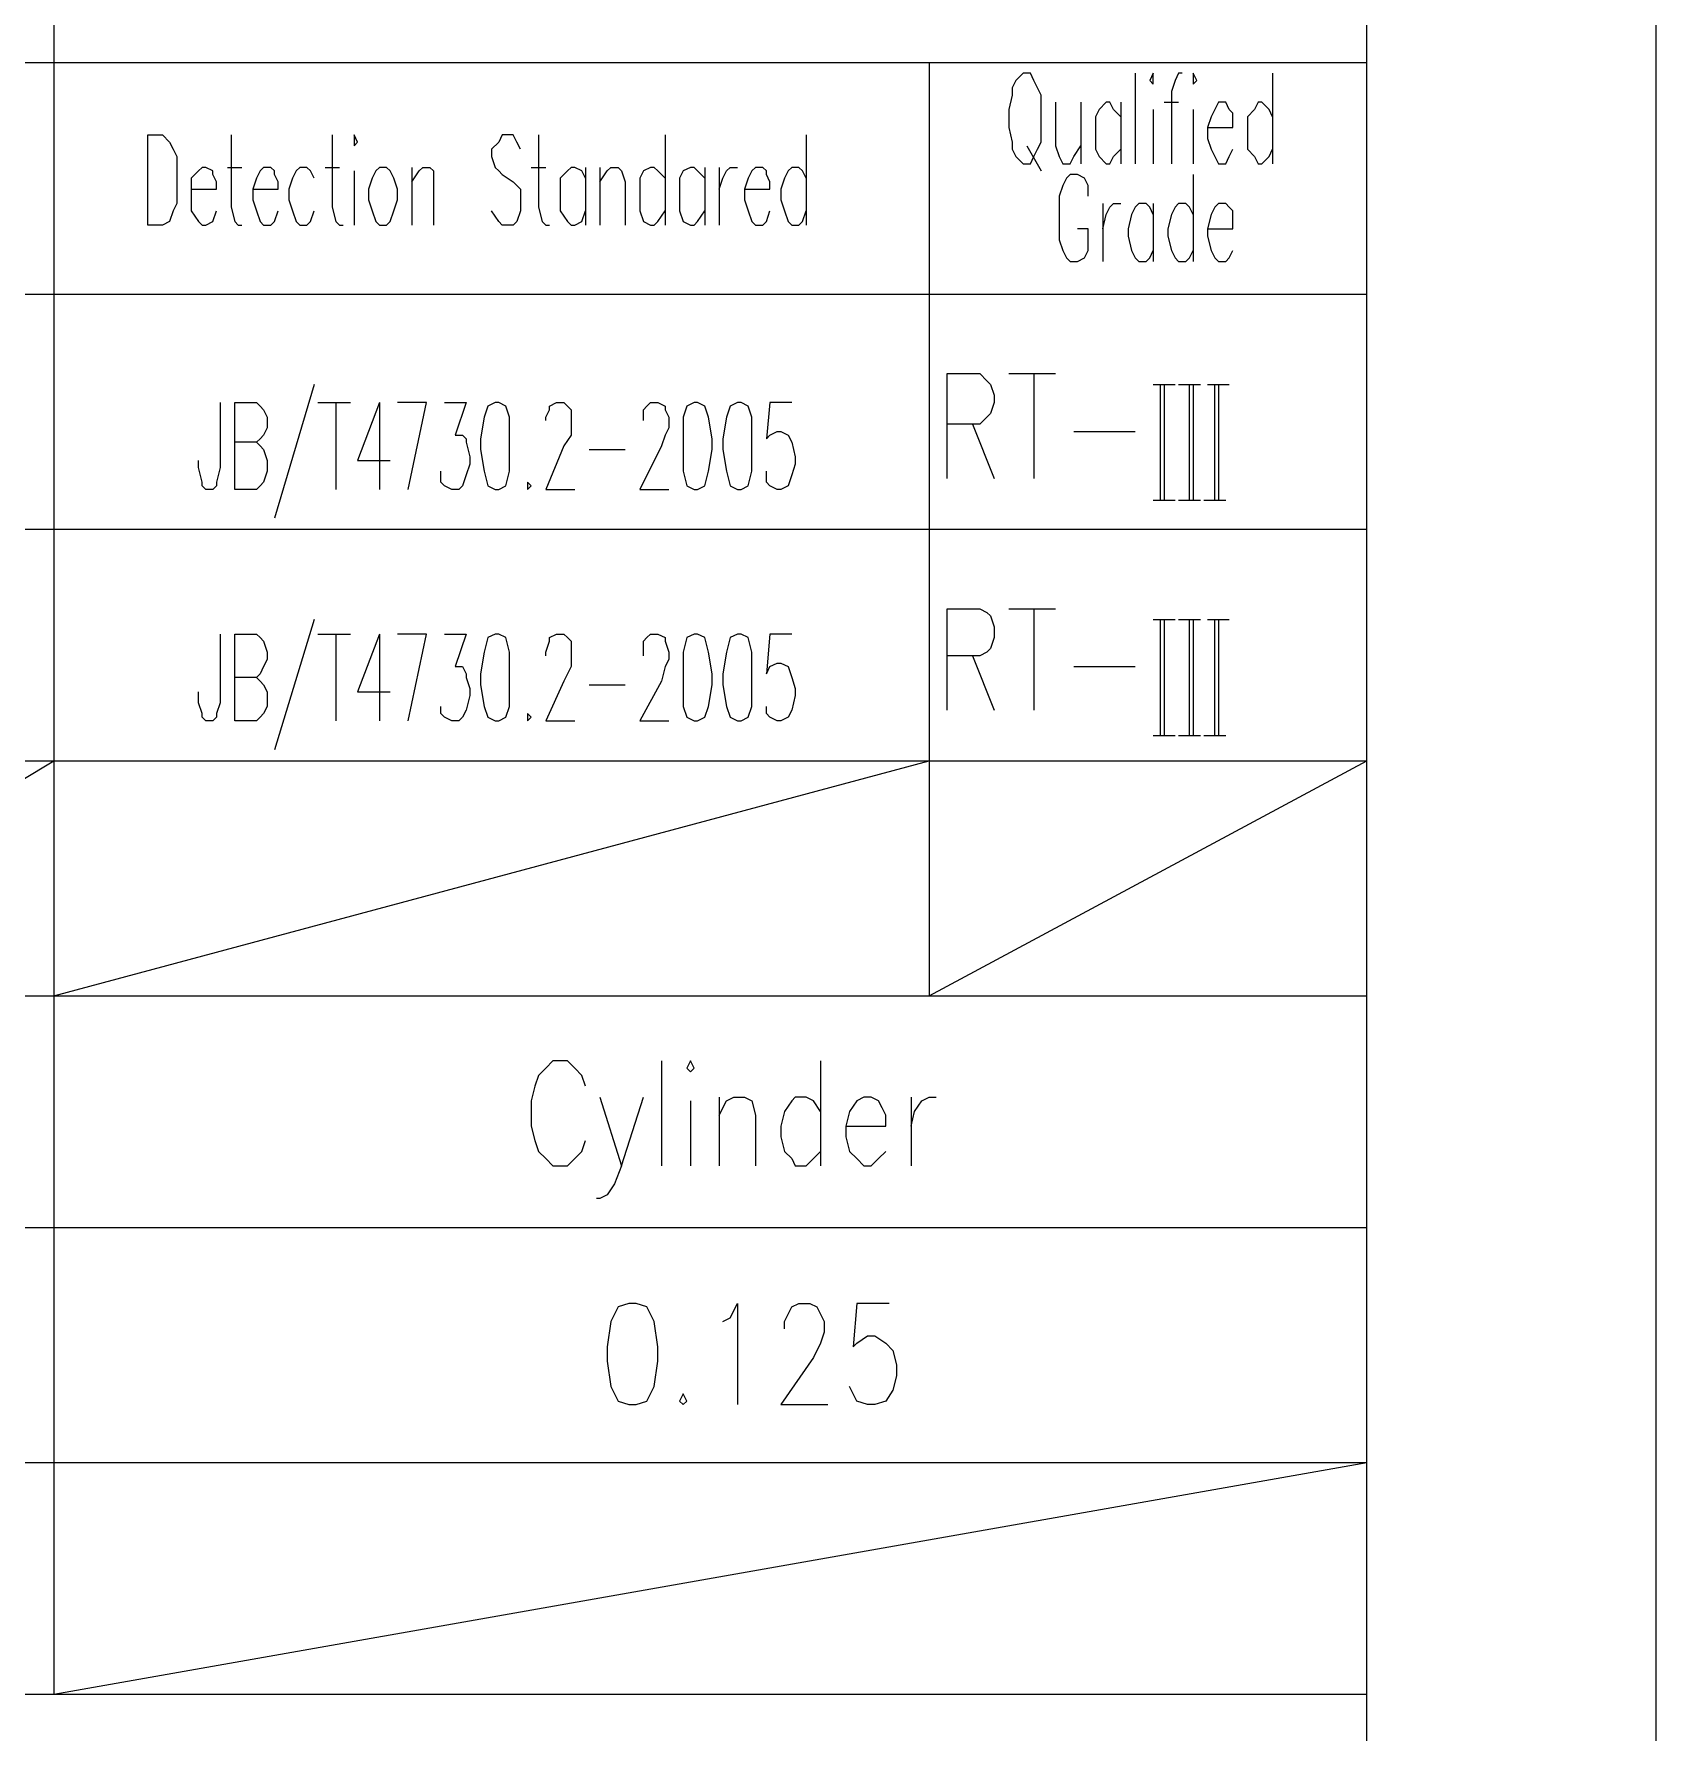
# Model space of a CAD drawing. Extents: x 0.28 to 3.47, y 0.29 to 4.81.
# Drawn here: x 3.175 to 3.474, y 3.759 to 4.0719 of the extents above; entities that cross this region are included whole.
import ezdxf

# ---------------------------------------------------------------- set-up
doc = ezdxf.new("R2010")
doc.units = 0
doc.header["$MEASUREMENT"] = 0
doc.linetypes.add('AUSGEZOGEN', pattern=[0])
doc.layers.get('0').update_dxf_attribs({"linetype": 'AUSGEZOGEN'})

msp = doc.modelspace()

# ---------------------------------------------------------------- linework, layer by layer
for points in [[(0.28, 0.28667), (3.474, 0.28667), (3.474, 0.28667), (3.474, 4.80867), (3.474, 4.80867), (0.28, 4.80867), (0.28, 4.80867), (0.28, 0.28667), (0.28, 0.28667)], [(0.414, 0.34), (3.42067, 0.34), (3.42067, 0.34), (3.42067, 4.75533), (3.42067, 4.75533), (0.414, 4.75533), (0.414, 4.75533), (0.414, 0.34), (0.414, 0.34)], [(3.42067, 3.766), (3.42067, 4.75533)], [(3.17867, 4.282), (3.17867, 3.766)], [(2.93667, 4.06667), (3.42067, 4.06667)], [(3.34, 4.06667), (3.34, 3.89467)], [(3.35733, 4.06467), (3.356, 4.06333), (3.356, 4.06333), (3.35533, 4.062), (3.35533, 4.062), (3.35533, 4.06067), (3.35533, 4.06067), (3.35467, 4.058), (3.35467, 4.058), (3.35467, 4.05467), (3.35467, 4.05467), (3.35533, 4.052), (3.35533, 4.052), (3.35533, 4.05067), (3.35533, 4.05067), (3.356, 4.04933), (3.356, 4.04933), (3.35733, 4.048), (3.35733, 4.048), (3.35867, 4.048), (3.35867, 4.048), (3.35933, 4.04933), (3.35933, 4.04933), (3.36, 4.05067), (3.36, 4.05067), (3.36067, 4.052), (3.36067, 4.052), (3.36067, 4.06067), (3.36067, 4.06067), (3.36, 4.062), (3.36, 4.062), (3.35933, 4.06333), (3.35933, 4.06333), (3.35867, 4.06467), (3.35867, 4.06467), (3.35733, 4.06467), (3.35733, 4.06467)], [(3.378, 4.06467), (3.378, 4.048)], [(3.38067, 4.06333), (3.38133, 4.06267), (3.38133, 4.06267), (3.38133, 4.06467), (3.38133, 4.06467), (3.38067, 4.06333), (3.38067, 4.06333)], [(3.38667, 4.06467), (3.386, 4.06467), (3.386, 4.06467), (3.38533, 4.06333), (3.38533, 4.06333), (3.38467, 4.06133), (3.38467, 4.06133), (3.38467, 4.048)], [(3.38867, 4.06333), (3.38867, 4.06267), (3.38867, 4.06267), (3.38933, 4.06333), (3.38933, 4.06333), (3.38867, 4.06467), (3.38867, 4.06467), (3.38867, 4.06333), (3.38867, 4.06333)], [(3.40333, 4.06467), (3.40333, 4.048)], [(3.36333, 4.05933), (3.36333, 4.05133), (3.36333, 4.05133), (3.364, 4.04933), (3.364, 4.04933), (3.36467, 4.048), (3.36467, 4.048), (3.366, 4.048), (3.366, 4.048), (3.36667, 4.04933), (3.36667, 4.04933), (3.368, 4.05133)], [(3.368, 4.05933), (3.368, 4.048)], [(3.37533, 4.05667), (3.374, 4.058), (3.374, 4.058), (3.37333, 4.05933), (3.37333, 4.05933), (3.37267, 4.05933), (3.37267, 4.05933), (3.37133, 4.058), (3.37133, 4.058), (3.37067, 4.05667), (3.37067, 4.05667), (3.37067, 4.05067), (3.37067, 4.05067), (3.37133, 4.04933), (3.37133, 4.04933), (3.37267, 4.048), (3.37267, 4.048), (3.37333, 4.048), (3.37333, 4.048), (3.374, 4.04933), (3.374, 4.04933), (3.37533, 4.05067)], [(3.37533, 4.05933), (3.37533, 4.048)], [(3.38333, 4.05933), (3.386, 4.05933)], [(3.39133, 4.05467), (3.396, 4.05467), (3.396, 4.05467), (3.396, 4.056), (3.396, 4.056), (3.396, 4.05733), (3.396, 4.05733), (3.39533, 4.058), (3.39533, 4.058), (3.39467, 4.05933), (3.39467, 4.05933), (3.39333, 4.05933), (3.39333, 4.05933), (3.39267, 4.058), (3.39267, 4.058), (3.392, 4.05667), (3.392, 4.05667), (3.39133, 4.05467), (3.39133, 4.05467), (3.39133, 4.05267), (3.39133, 4.05267), (3.392, 4.05067), (3.392, 4.05067), (3.39267, 4.04933), (3.39267, 4.04933), (3.39333, 4.048), (3.39333, 4.048), (3.39467, 4.048), (3.39467, 4.048), (3.39533, 4.04933), (3.39533, 4.04933), (3.396, 4.05067)], [(3.40333, 4.05667), (3.40267, 4.058), (3.40267, 4.058), (3.40133, 4.05933), (3.40133, 4.05933), (3.40067, 4.05933), (3.40067, 4.05933), (3.4, 4.058), (3.4, 4.058), (3.39867, 4.05667), (3.39867, 4.05667), (3.39867, 4.05067), (3.39867, 4.05067), (3.4, 4.04933), (3.4, 4.04933), (3.40067, 4.048), (3.40067, 4.048), (3.40133, 4.048), (3.40133, 4.048), (3.40267, 4.04933), (3.40267, 4.04933), (3.40333, 4.05067)], [(3.38133, 4.058), (3.38133, 4.048)], [(3.38867, 4.058), (3.38867, 4.048)], [(3.196, 4.03667), (3.196, 4.05333), (3.196, 4.05333), (3.19867, 4.05333), (3.19867, 4.05333), (3.2, 4.052), (3.2, 4.052), (3.20067, 4.05067), (3.20067, 4.05067), (3.20133, 4.04933), (3.20133, 4.04933), (3.20133, 4.04067), (3.20133, 4.04067), (3.20067, 4.03933), (3.20067, 4.03933), (3.2, 4.03733), (3.2, 4.03733), (3.19867, 4.03667), (3.19867, 4.03667), (3.196, 4.03667), (3.196, 4.03667)], [(3.21133, 4.05333), (3.21133, 4.04), (3.21133, 4.04), (3.212, 4.03733), (3.212, 4.03733), (3.21267, 4.03667), (3.21267, 4.03667), (3.21333, 4.03667)], [(3.23, 4.05333), (3.23, 4.04), (3.23, 4.04), (3.23067, 4.03733), (3.23067, 4.03733), (3.23133, 4.03667), (3.23133, 4.03667), (3.232, 4.03667)], [(3.234, 4.052), (3.234, 4.05133), (3.234, 4.05133), (3.23467, 4.052), (3.23467, 4.052), (3.234, 4.05333), (3.234, 4.05333), (3.234, 4.052), (3.234, 4.052)], [(3.26467, 4.05067), (3.264, 4.052), (3.264, 4.052), (3.26333, 4.05333), (3.26333, 4.05333), (3.26133, 4.05333), (3.26133, 4.05333), (3.26067, 4.052), (3.26067, 4.052), (3.25933, 4.05067), (3.25933, 4.05067), (3.25933, 4.04933), (3.25933, 4.04933), (3.26, 4.04733), (3.26, 4.04733), (3.26067, 4.04667), (3.26067, 4.04667), (3.26133, 4.046), (3.26133, 4.046), (3.26333, 4.04467), (3.26333, 4.04467), (3.264, 4.044), (3.264, 4.044), (3.26467, 4.04333), (3.26467, 4.04333), (3.26467, 4.03933), (3.26467, 4.03933), (3.264, 4.03733), (3.264, 4.03733), (3.26333, 4.03667), (3.26333, 4.03667), (3.26133, 4.03667), (3.26133, 4.03667), (3.26067, 4.03733), (3.26067, 4.03733), (3.25933, 4.03933)], [(3.268, 4.05333), (3.268, 4.04), (3.268, 4.04), (3.26867, 4.03733), (3.26867, 4.03733), (3.26933, 4.03667), (3.26933, 4.03667), (3.27, 4.03667)], [(3.29133, 4.05333), (3.29133, 4.03667)], [(3.31733, 4.05333), (3.31733, 4.03667)], [(3.358, 4.05133), (3.36067, 4.04667)], [(3.204, 4.04333), (3.20867, 4.04333), (3.20867, 4.04333), (3.20867, 4.04467), (3.20867, 4.04467), (3.208, 4.046), (3.208, 4.046), (3.208, 4.04667), (3.208, 4.04667), (3.20667, 4.04733), (3.20667, 4.04733), (3.206, 4.04733), (3.206, 4.04733), (3.20533, 4.04667), (3.20533, 4.04667), (3.204, 4.04533), (3.204, 4.04533), (3.204, 4.03933), (3.204, 4.03933), (3.20533, 4.03733), (3.20533, 4.03733), (3.206, 4.03667), (3.206, 4.03667), (3.20667, 4.03667), (3.20667, 4.03667), (3.208, 4.03733), (3.208, 4.03733), (3.20867, 4.03933)], [(3.21067, 4.04733), (3.21333, 4.04733)], [(3.21533, 4.04333), (3.22, 4.04333), (3.22, 4.04333), (3.22, 4.04467), (3.22, 4.04467), (3.21933, 4.046), (3.21933, 4.046), (3.21933, 4.04667), (3.21933, 4.04667), (3.21867, 4.04733), (3.21867, 4.04733), (3.21733, 4.04733), (3.21733, 4.04733), (3.21667, 4.04667), (3.21667, 4.04667), (3.216, 4.04533), (3.216, 4.04533), (3.21533, 4.04333), (3.21533, 4.04333), (3.21533, 4.04133), (3.21533, 4.04133), (3.216, 4.03933), (3.216, 4.03933), (3.21667, 4.03733), (3.21667, 4.03733), (3.21733, 4.03667), (3.21733, 4.03667), (3.21867, 4.03667), (3.21867, 4.03667), (3.21933, 4.03733), (3.21933, 4.03733), (3.22, 4.03933)], [(3.22667, 4.04533), (3.226, 4.04667), (3.226, 4.04667), (3.22533, 4.04733), (3.22533, 4.04733), (3.224, 4.04733), (3.224, 4.04733), (3.22333, 4.04667), (3.22333, 4.04667), (3.22267, 4.04533), (3.22267, 4.04533), (3.222, 4.04333), (3.222, 4.04333), (3.222, 4.04133), (3.222, 4.04133), (3.22267, 4.03933), (3.22267, 4.03933), (3.22333, 4.03733), (3.22333, 4.03733), (3.224, 4.03667), (3.224, 4.03667), (3.22533, 4.03667), (3.22533, 4.03667), (3.226, 4.03733), (3.226, 4.03733), (3.22667, 4.03933)], [(3.22867, 4.04733), (3.23133, 4.04733)], [(3.234, 4.04667), (3.234, 4.03667)], [(3.23867, 4.04733), (3.238, 4.04667), (3.238, 4.04667), (3.23733, 4.04533), (3.23733, 4.04533), (3.23667, 4.04333), (3.23667, 4.04333), (3.23667, 4.04133), (3.23667, 4.04133), (3.23733, 4.03933), (3.23733, 4.03933), (3.238, 4.03733), (3.238, 4.03733), (3.23867, 4.03667), (3.23867, 4.03667), (3.24, 4.03667), (3.24, 4.03667), (3.24067, 4.03733), (3.24067, 4.03733), (3.24133, 4.03933), (3.24133, 4.03933), (3.242, 4.04133), (3.242, 4.04133), (3.242, 4.04333), (3.242, 4.04333), (3.24133, 4.04533), (3.24133, 4.04533), (3.24067, 4.04667), (3.24067, 4.04667), (3.24, 4.04733), (3.24, 4.04733), (3.23867, 4.04733), (3.23867, 4.04733)], [(3.24467, 4.04733), (3.24467, 4.03667)], [(3.24467, 4.04467), (3.246, 4.04667), (3.246, 4.04667), (3.24667, 4.04733), (3.24667, 4.04733), (3.248, 4.04733), (3.248, 4.04733), (3.24867, 4.04667), (3.24867, 4.04667), (3.24867, 4.03667)], [(3.26667, 4.04733), (3.26933, 4.04733)], [(3.27667, 4.04533), (3.276, 4.04667), (3.276, 4.04667), (3.27467, 4.04733), (3.27467, 4.04733), (3.274, 4.04733), (3.274, 4.04733), (3.27333, 4.04667), (3.27333, 4.04667), (3.272, 4.04533), (3.272, 4.04533), (3.272, 4.03933), (3.272, 4.03933), (3.27333, 4.03733), (3.27333, 4.03733), (3.274, 4.03667), (3.274, 4.03667), (3.27467, 4.03667), (3.27467, 4.03667), (3.276, 4.03733), (3.276, 4.03733), (3.27667, 4.03933)], [(3.27667, 4.04733), (3.27667, 4.03667)], [(3.27933, 4.04733), (3.27933, 4.03667)], [(3.27933, 4.04467), (3.28067, 4.04667), (3.28067, 4.04667), (3.28133, 4.04733), (3.28133, 4.04733), (3.28267, 4.04733), (3.28267, 4.04733), (3.28333, 4.04667), (3.28333, 4.04667), (3.284, 4.04467), (3.284, 4.04467), (3.284, 4.03667)], [(3.29133, 4.04533), (3.29, 4.04667), (3.29, 4.04667), (3.28933, 4.04733), (3.28933, 4.04733), (3.28867, 4.04733), (3.28867, 4.04733), (3.28733, 4.04667), (3.28733, 4.04667), (3.28667, 4.04533), (3.28667, 4.04533), (3.28667, 4.03933), (3.28667, 4.03933), (3.28733, 4.03733), (3.28733, 4.03733), (3.28867, 4.03667), (3.28867, 4.03667), (3.28933, 4.03667), (3.28933, 4.03667), (3.29, 4.03733), (3.29, 4.03733), (3.29133, 4.03933)], [(3.29867, 4.04533), (3.29733, 4.04667), (3.29733, 4.04667), (3.29667, 4.04733), (3.29667, 4.04733), (3.296, 4.04733), (3.296, 4.04733), (3.29467, 4.04667), (3.29467, 4.04667), (3.294, 4.04533), (3.294, 4.04533), (3.294, 4.03933), (3.294, 4.03933), (3.29467, 4.03733), (3.29467, 4.03733), (3.296, 4.03667), (3.296, 4.03667), (3.29667, 4.03667), (3.29667, 4.03667), (3.29733, 4.03733), (3.29733, 4.03733), (3.29867, 4.03933)], [(3.29867, 4.04733), (3.29867, 4.03667)], [(3.30133, 4.04733), (3.30133, 4.03667)], [(3.30133, 4.04333), (3.302, 4.04533), (3.302, 4.04533), (3.30267, 4.04667), (3.30267, 4.04667), (3.30333, 4.04733), (3.30333, 4.04733), (3.30467, 4.04733)], [(3.306, 4.04333), (3.31067, 4.04333), (3.31067, 4.04333), (3.31067, 4.04467), (3.31067, 4.04467), (3.31, 4.046), (3.31, 4.046), (3.31, 4.04667), (3.31, 4.04667), (3.30933, 4.04733), (3.30933, 4.04733), (3.308, 4.04733), (3.308, 4.04733), (3.30733, 4.04667), (3.30733, 4.04667), (3.30667, 4.04533), (3.30667, 4.04533), (3.306, 4.04333), (3.306, 4.04333), (3.306, 4.04133), (3.306, 4.04133), (3.30667, 4.03933), (3.30667, 4.03933), (3.30733, 4.03733), (3.30733, 4.03733), (3.308, 4.03667), (3.308, 4.03667), (3.30933, 4.03667), (3.30933, 4.03667), (3.31, 4.03733), (3.31, 4.03733), (3.31067, 4.03933)], [(3.31733, 4.04533), (3.31667, 4.04667), (3.31667, 4.04667), (3.316, 4.04733), (3.316, 4.04733), (3.31467, 4.04733), (3.31467, 4.04733), (3.314, 4.04667), (3.314, 4.04667), (3.31333, 4.04533), (3.31333, 4.04533), (3.31267, 4.04333), (3.31267, 4.04333), (3.31267, 4.04133), (3.31267, 4.04133), (3.31333, 4.03933), (3.31333, 4.03933), (3.314, 4.03733), (3.314, 4.03733), (3.31467, 4.03667), (3.31467, 4.03667), (3.316, 4.03667), (3.316, 4.03667), (3.31667, 4.03733), (3.31667, 4.03733), (3.31733, 4.03933)], [(3.36933, 4.042), (3.36933, 4.044), (3.36933, 4.044), (3.36867, 4.04533), (3.36867, 4.04533), (3.36733, 4.046), (3.36733, 4.046), (3.366, 4.046), (3.366, 4.046), (3.36533, 4.04533), (3.36533, 4.04533), (3.36467, 4.044), (3.36467, 4.044), (3.364, 4.042), (3.364, 4.042), (3.364, 4.034), (3.364, 4.034), (3.36467, 4.032), (3.36467, 4.032), (3.36533, 4.03067), (3.36533, 4.03067), (3.366, 4.03), (3.366, 4.03), (3.36733, 4.03), (3.36733, 4.03), (3.36867, 4.03067), (3.36867, 4.03067), (3.36933, 4.032), (3.36933, 4.032), (3.36933, 4.036), (3.36933, 4.036), (3.36733, 4.036)], [(3.38867, 4.046), (3.38867, 4.03)], [(3.372, 4.04067), (3.372, 4.03)], [(3.372, 4.036), (3.37267, 4.03867), (3.37267, 4.03867), (3.37333, 4.04), (3.37333, 4.04), (3.374, 4.04067), (3.374, 4.04067), (3.37533, 4.04067)], [(3.38133, 4.03867), (3.38067, 4.04), (3.38067, 4.04), (3.38, 4.04067), (3.38, 4.04067), (3.37867, 4.04067), (3.37867, 4.04067), (3.378, 4.04), (3.378, 4.04), (3.37733, 4.03867), (3.37733, 4.03867), (3.37667, 4.036), (3.37667, 4.036), (3.37667, 4.03467), (3.37667, 4.03467), (3.37733, 4.032), (3.37733, 4.032), (3.378, 4.03067), (3.378, 4.03067), (3.37867, 4.03), (3.37867, 4.03), (3.38, 4.03), (3.38, 4.03), (3.38067, 4.03067), (3.38067, 4.03067), (3.38133, 4.032)], [(3.38133, 4.04067), (3.38133, 4.03)], [(3.38867, 4.03867), (3.388, 4.04), (3.388, 4.04), (3.38733, 4.04067), (3.38733, 4.04067), (3.386, 4.04067), (3.386, 4.04067), (3.38533, 4.04), (3.38533, 4.04), (3.38467, 4.03867), (3.38467, 4.03867), (3.384, 4.036), (3.384, 4.036), (3.384, 4.03467), (3.384, 4.03467), (3.38467, 4.032), (3.38467, 4.032), (3.38533, 4.03067), (3.38533, 4.03067), (3.386, 4.03), (3.386, 4.03), (3.38733, 4.03), (3.38733, 4.03), (3.388, 4.03067), (3.388, 4.03067), (3.38867, 4.032)], [(3.39133, 4.036), (3.396, 4.036), (3.396, 4.036), (3.396, 4.03733), (3.396, 4.03733), (3.396, 4.03933), (3.396, 4.03933), (3.39533, 4.04), (3.39533, 4.04), (3.39467, 4.04067), (3.39467, 4.04067), (3.39333, 4.04067), (3.39333, 4.04067), (3.39267, 4.04), (3.39267, 4.04), (3.392, 4.03867), (3.392, 4.03867), (3.39133, 4.036), (3.39133, 4.036), (3.39133, 4.03467), (3.39133, 4.03467), (3.392, 4.032), (3.392, 4.032), (3.39267, 4.03067), (3.39267, 4.03067), (3.39333, 4.03), (3.39333, 4.03), (3.39467, 4.03), (3.39467, 4.03), (3.39533, 4.03067), (3.39533, 4.03067), (3.396, 4.032)], [(2.96333, 4.024), (3.42067, 4.024)], [(3.34333, 3.99), (3.34333, 4.00933), (3.34333, 4.00933), (3.34933, 4.00933), (3.34933, 4.00933), (3.35067, 4.008), (3.35067, 4.008), (3.35133, 4.00733), (3.35133, 4.00733), (3.352, 4.00533), (3.352, 4.00533), (3.352, 4.004), (3.352, 4.004), (3.35133, 4.002), (3.35133, 4.002), (3.35067, 4.00133), (3.35067, 4.00133), (3.34933, 4), (3.34933, 4), (3.34333, 4)], [(3.35467, 4.00933), (3.36333, 4.00933)], [(3.35933, 4.00933), (3.35933, 3.99)], [(3.22667, 4.00733), (3.21933, 3.98267)], [(3.38133, 4.00733), (3.38533, 4.00733)], [(3.38267, 3.986), (3.38267, 4.00733)], [(3.38333, 4.00733), (3.38333, 3.986)], [(3.386, 4.00733), (3.39, 4.00733)], [(3.388, 3.986), (3.388, 4.00733)], [(3.38867, 4.00733), (3.38867, 3.986)], [(3.39133, 4.00733), (3.39533, 4.00733)], [(3.39267, 3.986), (3.39267, 4.00733)], [(3.39333, 4.00733), (3.39333, 3.986)], [(3.20933, 4.004), (3.20933, 3.992), (3.20933, 3.992), (3.20867, 3.98933), (3.20867, 3.98933), (3.20867, 3.98867), (3.20867, 3.98867), (3.208, 3.988), (3.208, 3.988), (3.20667, 3.988), (3.20667, 3.988), (3.206, 3.98867), (3.206, 3.98867), (3.206, 3.98933), (3.206, 3.98933), (3.20533, 3.992), (3.20533, 3.992), (3.20533, 3.99333)], [(3.212, 3.988), (3.212, 4.004), (3.212, 4.004), (3.216, 4.004), (3.216, 4.004), (3.21667, 4.00333), (3.21667, 4.00333), (3.21733, 4.00267), (3.21733, 4.00267), (3.218, 4.00133), (3.218, 4.00133), (3.218, 3.99933), (3.218, 3.99933), (3.21733, 3.998), (3.21733, 3.998), (3.21667, 3.99733), (3.21667, 3.99733), (3.216, 3.99667), (3.216, 3.99667), (3.212, 3.99667)], [(3.22733, 4.004), (3.23333, 4.004)], [(3.23067, 4.004), (3.23067, 3.988)], [(3.23867, 4.004), (3.23467, 3.99333), (3.23467, 3.99333), (3.24067, 3.99333)], [(3.23867, 4.004), (3.23867, 3.988)], [(3.244, 3.988), (3.24733, 4.004), (3.24733, 4.004), (3.242, 4.004)], [(3.25067, 4.004), (3.25467, 4.004), (3.25467, 4.004), (3.25267, 3.998), (3.25267, 3.998), (3.254, 3.998), (3.254, 3.998), (3.25467, 3.99733), (3.25467, 3.99733), (3.25467, 3.99667), (3.25467, 3.99667), (3.25533, 3.994), (3.25533, 3.994), (3.25533, 3.99267), (3.25533, 3.99267), (3.25467, 3.99067), (3.25467, 3.99067), (3.254, 3.98867), (3.254, 3.98867), (3.25333, 3.988), (3.25333, 3.988), (3.252, 3.988), (3.252, 3.988), (3.25067, 3.98867), (3.25067, 3.98867), (3.25, 3.98933), (3.25, 3.98933), (3.25, 3.99133)], [(3.26, 4.004), (3.25867, 4.00333), (3.25867, 4.00333), (3.258, 4.00133), (3.258, 4.00133), (3.25733, 3.99733), (3.25733, 3.99733), (3.25733, 3.99533), (3.25733, 3.99533), (3.258, 3.99133), (3.258, 3.99133), (3.25867, 3.98867), (3.25867, 3.98867), (3.26, 3.988), (3.26, 3.988), (3.26067, 3.988), (3.26067, 3.988), (3.262, 3.98867), (3.262, 3.98867), (3.26267, 3.99133), (3.26267, 3.99133), (3.26267, 4.00133), (3.26267, 4.00133), (3.262, 4.00333), (3.262, 4.00333), (3.26067, 4.004), (3.26067, 4.004), (3.26, 4.004), (3.26, 4.004)], [(3.26933, 4.00067), (3.26933, 4.00133), (3.26933, 4.00133), (3.27, 4.00267), (3.27, 4.00267), (3.27, 4.00333), (3.27, 4.00333), (3.27133, 4.004), (3.27133, 4.004), (3.27267, 4.004), (3.27267, 4.004), (3.27333, 4.00333), (3.27333, 4.00333), (3.274, 4.00267), (3.274, 4.00267), (3.274, 3.998), (3.274, 3.998), (3.27267, 3.996), (3.27267, 3.996), (3.26933, 3.988), (3.26933, 3.988), (3.27467, 3.988)], [(3.28733, 4.00067), (3.28733, 4.00267), (3.28733, 4.00267), (3.288, 4.00333), (3.288, 4.00333), (3.28867, 4.004), (3.28867, 4.004), (3.29, 4.004), (3.29, 4.004), (3.29133, 4.00333), (3.29133, 4.00333), (3.29133, 4.00267), (3.29133, 4.00267), (3.292, 4.00133), (3.292, 4.00133), (3.292, 3.99933), (3.292, 3.99933), (3.29133, 3.998), (3.29133, 3.998), (3.29067, 3.996), (3.29067, 3.996), (3.28667, 3.988), (3.28667, 3.988), (3.292, 3.988)], [(3.29667, 4.004), (3.29533, 4.00333), (3.29533, 4.00333), (3.29467, 4.00133), (3.29467, 4.00133), (3.29467, 3.99133), (3.29467, 3.99133), (3.29533, 3.98867), (3.29533, 3.98867), (3.29667, 3.988), (3.29667, 3.988), (3.29733, 3.988), (3.29733, 3.988), (3.29867, 3.98867), (3.29867, 3.98867), (3.29933, 3.99133), (3.29933, 3.99133), (3.3, 3.99533), (3.3, 3.99533), (3.3, 3.99733), (3.3, 3.99733), (3.29933, 4.00133), (3.29933, 4.00133), (3.29867, 4.00333), (3.29867, 4.00333), (3.29733, 4.004), (3.29733, 4.004), (3.29667, 4.004), (3.29667, 4.004)], [(3.30467, 4.004), (3.30333, 4.00333), (3.30333, 4.00333), (3.30267, 4.00133), (3.30267, 4.00133), (3.302, 3.99733), (3.302, 3.99733), (3.302, 3.99533), (3.302, 3.99533), (3.30267, 3.99133), (3.30267, 3.99133), (3.30333, 3.98867), (3.30333, 3.98867), (3.30467, 3.988), (3.30467, 3.988), (3.30533, 3.988), (3.30533, 3.988), (3.30667, 3.98867), (3.30667, 3.98867), (3.30733, 3.99133), (3.30733, 3.99133), (3.30733, 4.00133), (3.30733, 4.00133), (3.30667, 4.00333), (3.30667, 4.00333), (3.30533, 4.004), (3.30533, 4.004), (3.30467, 4.004), (3.30467, 4.004)], [(3.31467, 4.004), (3.31067, 4.004), (3.31067, 4.004), (3.31, 3.99733), (3.31, 3.99733), (3.31067, 3.998), (3.31067, 3.998), (3.312, 3.99867), (3.312, 3.99867), (3.31267, 3.99867), (3.31267, 3.99867), (3.314, 3.998), (3.314, 3.998), (3.31467, 3.99667), (3.31467, 3.99667), (3.31533, 3.994), (3.31533, 3.994), (3.31533, 3.99267), (3.31533, 3.99267), (3.31467, 3.99067), (3.31467, 3.99067), (3.314, 3.98867), (3.314, 3.98867), (3.31267, 3.988), (3.31267, 3.988), (3.312, 3.988), (3.312, 3.988), (3.31067, 3.98867), (3.31067, 3.98867), (3.31, 3.98933), (3.31, 3.98933), (3.31, 3.99133)], [(3.348, 4), (3.352, 3.99)], [(3.216, 3.99667), (3.21667, 3.996), (3.21667, 3.996), (3.21733, 3.99533), (3.21733, 3.99533), (3.218, 3.99333), (3.218, 3.99333), (3.218, 3.99133), (3.218, 3.99133), (3.21733, 3.98933), (3.21733, 3.98933), (3.21667, 3.98867), (3.21667, 3.98867), (3.216, 3.988), (3.216, 3.988), (3.212, 3.988)], [(3.36667, 3.99867), (3.378, 3.99867)], [(3.27733, 3.99533), (3.284, 3.99533)], [(3.266, 3.98933), (3.266, 3.988), (3.266, 3.988), (3.26667, 3.98867), (3.26667, 3.98867), (3.266, 3.98933), (3.266, 3.98933)], [(3.38133, 3.986), (3.38533, 3.986)], [(3.386, 3.986), (3.39, 3.986)], [(3.39067, 3.986), (3.39467, 3.986)], [(3.03533, 3.98067), (3.42067, 3.98067)], [(3.34333, 3.94733), (3.34333, 3.966), (3.34333, 3.966), (3.34933, 3.966), (3.34933, 3.966), (3.35067, 3.96533), (3.35067, 3.96533), (3.35133, 3.96467), (3.35133, 3.96467), (3.352, 3.96267), (3.352, 3.96267), (3.352, 3.96067), (3.352, 3.96067), (3.35133, 3.95867), (3.35133, 3.95867), (3.35067, 3.958), (3.35067, 3.958), (3.34933, 3.95733), (3.34933, 3.95733), (3.34333, 3.95733)], [(3.35467, 3.966), (3.36333, 3.966)], [(3.35933, 3.966), (3.35933, 3.94733)], [(3.22667, 3.964), (3.21933, 3.94)], [(3.38133, 3.964), (3.38533, 3.964)], [(3.38267, 3.94267), (3.38267, 3.964)], [(3.38333, 3.964), (3.38333, 3.94267)], [(3.386, 3.964), (3.39, 3.964)], [(3.388, 3.94267), (3.388, 3.964)], [(3.38867, 3.964), (3.38867, 3.94267)], [(3.39133, 3.964), (3.39533, 3.964)], [(3.39267, 3.94267), (3.39267, 3.964)], [(3.39333, 3.964), (3.39333, 3.94267)], [(3.20933, 3.96133), (3.20933, 3.94867), (3.20933, 3.94867), (3.20867, 3.94667), (3.20867, 3.94667), (3.20867, 3.946), (3.20867, 3.946), (3.208, 3.94533), (3.208, 3.94533), (3.20667, 3.94533), (3.20667, 3.94533), (3.206, 3.946), (3.206, 3.946), (3.206, 3.94667), (3.206, 3.94667), (3.20533, 3.94867), (3.20533, 3.94867), (3.20533, 3.95067)], [(3.212, 3.94533), (3.212, 3.96133), (3.212, 3.96133), (3.216, 3.96133), (3.216, 3.96133), (3.21667, 3.96067), (3.21667, 3.96067), (3.21733, 3.96), (3.21733, 3.96), (3.218, 3.958), (3.218, 3.958), (3.218, 3.95667), (3.218, 3.95667), (3.21733, 3.95533), (3.21733, 3.95533), (3.21667, 3.954), (3.21667, 3.954), (3.216, 3.95333), (3.216, 3.95333), (3.212, 3.95333)], [(3.22733, 3.96133), (3.23333, 3.96133)], [(3.23067, 3.96133), (3.23067, 3.94533)], [(3.23867, 3.96133), (3.23467, 3.95067), (3.23467, 3.95067), (3.24067, 3.95067)], [(3.23867, 3.96133), (3.23867, 3.94533)], [(3.244, 3.94533), (3.24733, 3.96133), (3.24733, 3.96133), (3.242, 3.96133)], [(3.25067, 3.96133), (3.25467, 3.96133), (3.25467, 3.96133), (3.25267, 3.95533), (3.25267, 3.95533), (3.254, 3.95533), (3.254, 3.95533), (3.25467, 3.954), (3.25467, 3.954), (3.25467, 3.95333), (3.25467, 3.95333), (3.25533, 3.95133), (3.25533, 3.95133), (3.25533, 3.95), (3.25533, 3.95), (3.25467, 3.94733), (3.25467, 3.94733), (3.254, 3.946), (3.254, 3.946), (3.25333, 3.94533), (3.25333, 3.94533), (3.252, 3.94533), (3.252, 3.94533), (3.25067, 3.946), (3.25067, 3.946), (3.25, 3.94667), (3.25, 3.94667), (3.25, 3.948)], [(3.26, 3.96133), (3.25867, 3.96067), (3.25867, 3.96067), (3.258, 3.958), (3.258, 3.958), (3.25733, 3.954), (3.25733, 3.954), (3.25733, 3.952), (3.25733, 3.952), (3.258, 3.948), (3.258, 3.948), (3.25867, 3.946), (3.25867, 3.946), (3.26, 3.94533), (3.26, 3.94533), (3.26067, 3.94533), (3.26067, 3.94533), (3.262, 3.946), (3.262, 3.946), (3.26267, 3.948), (3.26267, 3.948), (3.26267, 3.958), (3.26267, 3.958), (3.262, 3.96067), (3.262, 3.96067), (3.26067, 3.96133), (3.26067, 3.96133), (3.26, 3.96133), (3.26, 3.96133)], [(3.26933, 3.95733), (3.26933, 3.958), (3.26933, 3.958), (3.27, 3.96), (3.27, 3.96), (3.27, 3.96067), (3.27, 3.96067), (3.27133, 3.96133), (3.27133, 3.96133), (3.27267, 3.96133), (3.27267, 3.96133), (3.27333, 3.96067), (3.27333, 3.96067), (3.274, 3.96), (3.274, 3.96), (3.274, 3.95533), (3.274, 3.95533), (3.27267, 3.95267), (3.27267, 3.95267), (3.26933, 3.94533), (3.26933, 3.94533), (3.27467, 3.94533)], [(3.28733, 3.95733), (3.28733, 3.96), (3.28733, 3.96), (3.288, 3.96067), (3.288, 3.96067), (3.28867, 3.96133), (3.28867, 3.96133), (3.29, 3.96133), (3.29, 3.96133), (3.29133, 3.96067), (3.29133, 3.96067), (3.29133, 3.96), (3.29133, 3.96), (3.292, 3.958), (3.292, 3.958), (3.292, 3.95667), (3.292, 3.95667), (3.29133, 3.95533), (3.29133, 3.95533), (3.29067, 3.95267), (3.29067, 3.95267), (3.28667, 3.94533), (3.28667, 3.94533), (3.292, 3.94533)], [(3.29667, 3.96133), (3.29533, 3.96067), (3.29533, 3.96067), (3.29467, 3.958), (3.29467, 3.958), (3.29467, 3.948), (3.29467, 3.948), (3.29533, 3.946), (3.29533, 3.946), (3.29667, 3.94533), (3.29667, 3.94533), (3.29733, 3.94533), (3.29733, 3.94533), (3.29867, 3.946), (3.29867, 3.946), (3.29933, 3.948), (3.29933, 3.948), (3.3, 3.952), (3.3, 3.952), (3.3, 3.954), (3.3, 3.954), (3.29933, 3.958), (3.29933, 3.958), (3.29867, 3.96067), (3.29867, 3.96067), (3.29733, 3.96133), (3.29733, 3.96133), (3.29667, 3.96133), (3.29667, 3.96133)], [(3.30467, 3.96133), (3.30333, 3.96067), (3.30333, 3.96067), (3.30267, 3.958), (3.30267, 3.958), (3.302, 3.954), (3.302, 3.954), (3.302, 3.952), (3.302, 3.952), (3.30267, 3.948), (3.30267, 3.948), (3.30333, 3.946), (3.30333, 3.946), (3.30467, 3.94533), (3.30467, 3.94533), (3.30533, 3.94533), (3.30533, 3.94533), (3.30667, 3.946), (3.30667, 3.946), (3.30733, 3.948), (3.30733, 3.948), (3.30733, 3.958), (3.30733, 3.958), (3.30667, 3.96067), (3.30667, 3.96067), (3.30533, 3.96133), (3.30533, 3.96133), (3.30467, 3.96133), (3.30467, 3.96133)], [(3.31467, 3.96133), (3.31067, 3.96133), (3.31067, 3.96133), (3.31, 3.954), (3.31, 3.954), (3.31067, 3.95533), (3.31067, 3.95533), (3.312, 3.956), (3.312, 3.956), (3.31267, 3.956), (3.31267, 3.956), (3.314, 3.95533), (3.314, 3.95533), (3.31467, 3.95333), (3.31467, 3.95333), (3.31533, 3.95133), (3.31533, 3.95133), (3.31533, 3.95), (3.31533, 3.95), (3.31467, 3.94733), (3.31467, 3.94733), (3.314, 3.946), (3.314, 3.946), (3.31267, 3.94533), (3.31267, 3.94533), (3.312, 3.94533), (3.312, 3.94533), (3.31067, 3.946), (3.31067, 3.946), (3.31, 3.94667), (3.31, 3.94667), (3.31, 3.948)], [(3.348, 3.95733), (3.352, 3.94733)], [(3.36667, 3.95533), (3.378, 3.95533)], [(3.216, 3.95333), (3.21667, 3.95267), (3.21667, 3.95267), (3.21733, 3.952), (3.21733, 3.952), (3.218, 3.95067), (3.218, 3.95067), (3.218, 3.948), (3.218, 3.948), (3.21733, 3.94667), (3.21733, 3.94667), (3.21667, 3.946), (3.21667, 3.946), (3.216, 3.94533), (3.216, 3.94533), (3.212, 3.94533)], [(3.27733, 3.952), (3.284, 3.952)], [(3.266, 3.94667), (3.266, 3.94533), (3.266, 3.94533), (3.26667, 3.946), (3.26667, 3.946), (3.266, 3.94667), (3.266, 3.94667)], [(3.38133, 3.94267), (3.38533, 3.94267)], [(3.386, 3.94267), (3.39, 3.94267)], [(3.39067, 3.94267), (3.39467, 3.94267)], [(2.96333, 3.938), (3.42067, 3.938)], [(3.10667, 3.89467), (3.17867, 3.938)], [(3.17867, 3.89467), (3.34, 3.938)], [(3.34, 3.89467), (3.42067, 3.938)], [(2.93667, 3.89467), (3.42067, 3.89467)], [(2.93667, 3.89467), (3.42067, 3.89467)], [(3.27667, 3.878), (3.276, 3.88), (3.276, 3.88), (3.27467, 3.88133), (3.27467, 3.88133), (3.27333, 3.88267), (3.27333, 3.88267), (3.27067, 3.88267), (3.27067, 3.88267), (3.26933, 3.88133), (3.26933, 3.88133), (3.268, 3.88), (3.268, 3.88), (3.26733, 3.878), (3.26733, 3.878), (3.26667, 3.87533), (3.26667, 3.87533), (3.26667, 3.87067), (3.26667, 3.87067), (3.26733, 3.868), (3.26733, 3.868), (3.268, 3.866), (3.268, 3.866), (3.26933, 3.86467), (3.26933, 3.86467), (3.27067, 3.86333), (3.27067, 3.86333), (3.27333, 3.86333), (3.27333, 3.86333), (3.27467, 3.86467), (3.27467, 3.86467), (3.276, 3.866), (3.276, 3.866), (3.27667, 3.868)], [(3.29067, 3.88267), (3.29067, 3.86333)], [(3.29533, 3.88133), (3.296, 3.88067), (3.296, 3.88067), (3.29667, 3.88133), (3.29667, 3.88133), (3.296, 3.88267), (3.296, 3.88267), (3.29533, 3.88133), (3.29533, 3.88133)], [(3.32, 3.88267), (3.32, 3.86333)], [(3.27933, 3.876), (3.28333, 3.86333), (3.28333, 3.86333), (3.28733, 3.876)], [(3.296, 3.87533), (3.296, 3.86333)], [(3.30133, 3.876), (3.30133, 3.86333)], [(3.30133, 3.87267), (3.30267, 3.87533), (3.30267, 3.87533), (3.304, 3.876), (3.304, 3.876), (3.306, 3.876), (3.306, 3.876), (3.30733, 3.87533), (3.30733, 3.87533), (3.308, 3.87267), (3.308, 3.87267), (3.308, 3.86333)], [(3.32, 3.87333), (3.31867, 3.87533), (3.31867, 3.87533), (3.31733, 3.876), (3.31733, 3.876), (3.31533, 3.876), (3.31533, 3.876), (3.31467, 3.87533), (3.31467, 3.87533), (3.31333, 3.87333), (3.31333, 3.87333), (3.31267, 3.87067), (3.31267, 3.87067), (3.31267, 3.86867), (3.31267, 3.86867), (3.31333, 3.866), (3.31333, 3.866), (3.31467, 3.86467), (3.31467, 3.86467), (3.31533, 3.86333), (3.31533, 3.86333), (3.31733, 3.86333), (3.31733, 3.86333), (3.31867, 3.86467), (3.31867, 3.86467), (3.32, 3.866)], [(3.32467, 3.87067), (3.332, 3.87067), (3.332, 3.87067), (3.332, 3.87267), (3.332, 3.87267), (3.33133, 3.874), (3.33133, 3.874), (3.33067, 3.87533), (3.33067, 3.87533), (3.32933, 3.876), (3.32933, 3.876), (3.328, 3.876), (3.328, 3.876), (3.32667, 3.87533), (3.32667, 3.87533), (3.32533, 3.87333), (3.32533, 3.87333), (3.32467, 3.87067), (3.32467, 3.87067), (3.32467, 3.86867), (3.32467, 3.86867), (3.32533, 3.866), (3.32533, 3.866), (3.32667, 3.86467), (3.32667, 3.86467), (3.328, 3.86333), (3.328, 3.86333), (3.32933, 3.86333), (3.32933, 3.86333), (3.33067, 3.86467), (3.33067, 3.86467), (3.332, 3.866)], [(3.33667, 3.876), (3.33667, 3.86333)], [(3.33667, 3.87067), (3.33733, 3.87333), (3.33733, 3.87333), (3.33867, 3.87533), (3.33867, 3.87533), (3.34, 3.876), (3.34, 3.876), (3.34133, 3.876)], [(3.28333, 3.86333), (3.282, 3.86), (3.282, 3.86), (3.28067, 3.858), (3.28067, 3.858), (3.27933, 3.85733), (3.27933, 3.85733), (3.27867, 3.85733)], [(2.96333, 3.852), (3.42067, 3.852)], [(3.28467, 3.838), (3.28267, 3.83733), (3.28267, 3.83733), (3.28133, 3.83467), (3.28133, 3.83467), (3.28067, 3.83), (3.28067, 3.83), (3.28067, 3.82733), (3.28067, 3.82733), (3.28133, 3.82267), (3.28133, 3.82267), (3.28267, 3.82), (3.28267, 3.82), (3.28467, 3.81933), (3.28467, 3.81933), (3.286, 3.81933), (3.286, 3.81933), (3.288, 3.82), (3.288, 3.82), (3.28933, 3.82267), (3.28933, 3.82267), (3.29, 3.82733), (3.29, 3.82733), (3.29, 3.83), (3.29, 3.83), (3.28933, 3.83467), (3.28933, 3.83467), (3.288, 3.83733), (3.288, 3.83733), (3.286, 3.838), (3.286, 3.838), (3.28467, 3.838), (3.28467, 3.838)], [(3.302, 3.83467), (3.30333, 3.83533), (3.30333, 3.83533), (3.30467, 3.838), (3.30467, 3.838), (3.30467, 3.81933)], [(3.31333, 3.83333), (3.31333, 3.83467), (3.31333, 3.83467), (3.314, 3.836), (3.314, 3.836), (3.31467, 3.83733), (3.31467, 3.83733), (3.316, 3.838), (3.316, 3.838), (3.318, 3.838), (3.318, 3.838), (3.31933, 3.83733), (3.31933, 3.83733), (3.32, 3.836), (3.32, 3.836), (3.32067, 3.83467), (3.32067, 3.83467), (3.32067, 3.83267), (3.32067, 3.83267), (3.32, 3.83067), (3.32, 3.83067), (3.31867, 3.828), (3.31867, 3.828), (3.31267, 3.81933), (3.31267, 3.81933), (3.32133, 3.81933)], [(3.33267, 3.838), (3.32667, 3.838), (3.32667, 3.838), (3.326, 3.83), (3.326, 3.83), (3.32667, 3.83067), (3.32667, 3.83067), (3.32867, 3.832), (3.32867, 3.832), (3.33, 3.832), (3.33, 3.832), (3.332, 3.83067), (3.332, 3.83067), (3.33333, 3.82933), (3.33333, 3.82933), (3.334, 3.82667), (3.334, 3.82667), (3.334, 3.82467), (3.334, 3.82467), (3.33333, 3.822), (3.33333, 3.822), (3.332, 3.82), (3.332, 3.82), (3.33, 3.81933), (3.33, 3.81933), (3.32867, 3.81933), (3.32867, 3.81933), (3.32667, 3.82), (3.32667, 3.82), (3.326, 3.82133), (3.326, 3.82133), (3.32533, 3.82267)], [(3.29467, 3.82133), (3.294, 3.82), (3.294, 3.82), (3.29467, 3.81933), (3.29467, 3.81933), (3.29533, 3.82), (3.29533, 3.82), (3.29467, 3.82133), (3.29467, 3.82133)], [(2.96333, 3.80867), (3.42067, 3.80867)], [(3.17867, 3.766), (3.42067, 3.80867)], [(2.45267, 3.766), (3.42067, 3.766)]]:
    msp.add_lwpolyline(points)

doc.saveas('drawing.dxf')
